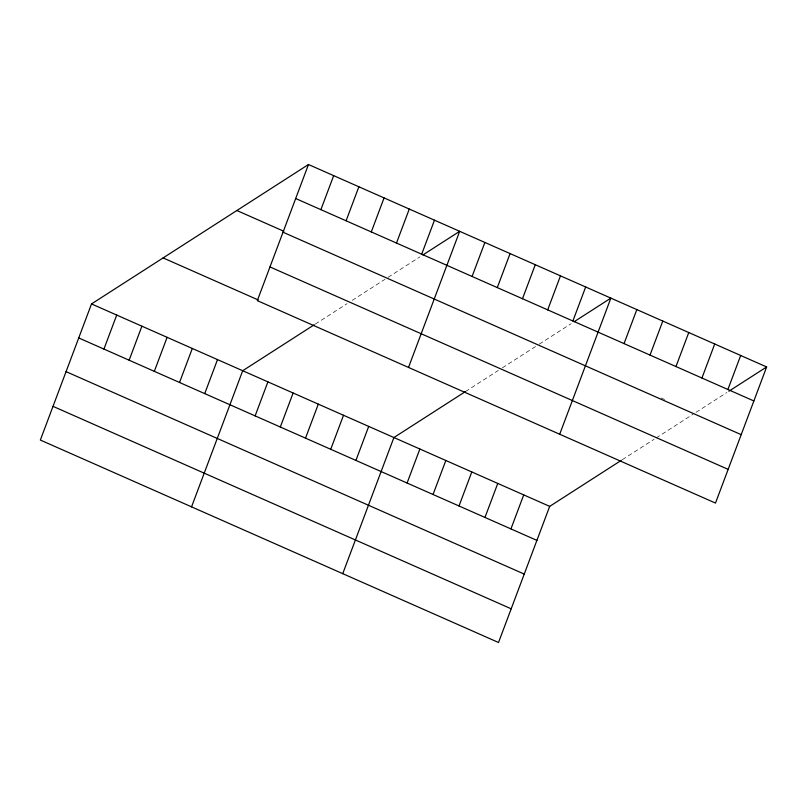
<?xml version="1.0" encoding="UTF-8"?>
<svg xmlns="http://www.w3.org/2000/svg" width="807" height="807" viewBox="0 0 807 807"><rect width="100%" height="100%" fill="white"/><g stroke="black" fill="none" stroke-linecap="round" stroke-linejoin="round"><path stroke-width="0.61" stroke-dasharray="4.04 3.03" d="M315.335 324.071L347.091 303.664M352.215 300.365L385 279.303M388.076 277.326L419.902 256.878M465.508 391.536L498.292 370.463M502.388 367.831L536.201 346.102M539.278 344.135L571.094 323.688M622.308 459.708L654.073 439.301M656.121 437.979L693.001 414.284M696.048 412.327L726.875 392.515M661.185 398.002L664.575 399.495"/><path stroke-width="1.21" d="M308.476 164.507L257.312 300.628L715.486 503.074L766.65 366.953L308.476 164.507L91.514 303.926L40.35 440.047L498.524 642.493L549.688 506.372L621.279 460.363M103.932 349.078L116.712 315.063M129.13 360.204L141.911 326.199M154.329 371.341L167.11 337.336M179.527 382.478L192.308 348.463M204.726 393.614L217.507 359.599M191.552 506.857L242.705 370.736L314.306 324.727M320.893 209.659L333.674 175.644M255.123 415.877L267.914 381.872M346.092 220.785L358.873 186.78M280.322 427.014L293.112 393.009M371.291 231.922L384.071 197.917M305.52 438.151L318.311 404.136M396.489 243.058L409.28 209.043M330.729 449.287L343.51 415.272M421.688 254.195L434.479 220.18M355.927 460.414L368.708 426.409M408.513 367.437L459.677 231.316L422.878 254.962M342.743 573.656L393.907 437.545L465.508 391.536M472.095 276.458L484.876 242.453M407.091 483.02L419.872 449.015M497.294 287.595L510.074 253.59M433.046 494.499L445.837 460.484M522.492 298.731L535.273 264.716M459.012 505.969L471.792 471.954M547.691 309.868L560.472 275.853M484.977 517.438L497.758 483.433M572.889 320.994L585.67 286.989M510.942 528.908L523.723 494.903M559.705 434.237L610.869 298.126L574.08 321.761M624.053 343.6L636.834 309.595M650.018 355.08L662.799 321.065M675.973 366.549L688.764 332.534M701.939 378.019L714.72 344.014M727.904 389.488L740.685 355.483M728.862 391.234L766.65 366.953M295.695 198.522L753.869 400.968M236.875 210.516L283.842 231.266M283.025 232.214L741.199 434.66M269.982 266.935L728.156 469.371M163.115 257.917L258.179 299.932M91.514 303.926L549.688 506.372M78.733 337.941L536.897 540.387M66.063 371.634L524.237 574.08M53.02 406.355L511.184 608.791"/></g></svg>
